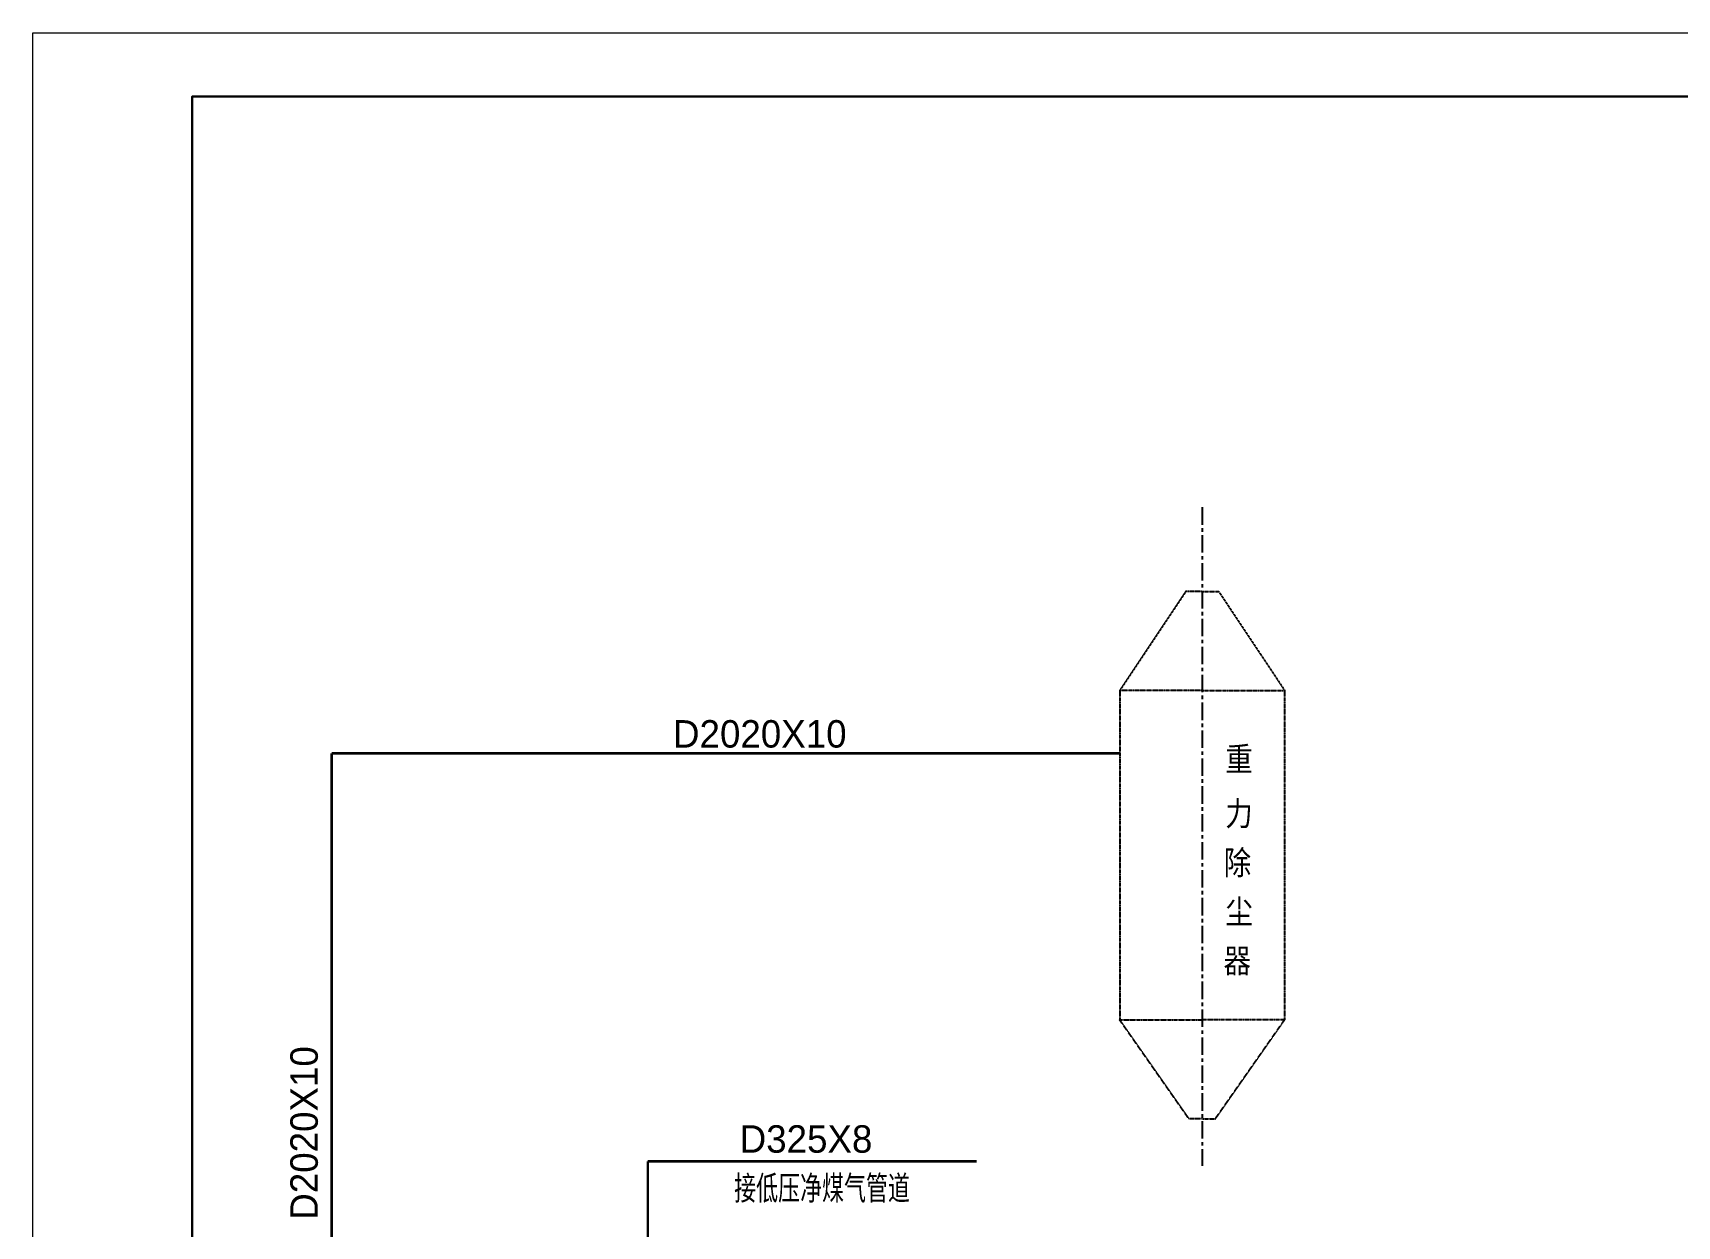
# Model space of a CAD drawing. Header units: millimetres. Extents: x 48549 to 244689, y 99496 to 172785.
# Drawn here: x 48549 to 66508, y 138129 to 151163 of the extents above; entities that cross this region are included whole.
import ezdxf

# ---------------------------------------------------------------- set-up
doc = ezdxf.new("R2010")
doc.units = ezdxf.units.MM
doc.header["$LTSCALE"] = 3
doc.linetypes.add('CENTERX2', pattern=[101.6, 63.5, -12.7, 12.7, -12.7])
doc.linetypes.add('HIDDEN', pattern=[0.375, 0.25, -0.125])
for name, color, linetype in [('CEN', 2, 'CENTERX2'), ('HID', 1, 'HIDDEN'), ('煤气管道', 1, 'Continuous')]:
    doc.layers.add(name, color=color, linetype=linetype)
doc.layers.add('图框_内框线', color=5, linetype='Continuous', lineweight=30)
doc.layers.add('图框_外框线', color=7, linetype='Continuous', lineweight=9)
doc.styles.add('仿宋体', font='ttxt1.shx', dxfattribs={"bigfont": 'hzfs.shx'})

msp = doc.modelspace()

# ---------------------------------------------------------------- linework, layer by layer
at = {"layer": 'CEN'}
msp.add_line((61320.731, 145981.245), (61320.731, 138788.188), dxfattribs=at)
at = {"layer": 'HID', "linetype": 'HIDDEN'}
for p, q in [((61140.731, 145061.245), (60420.731, 143981.245)), ((61320.731, 145061.245), (61140.731, 145061.245)), ((61320.731, 145061.245), (61500.731, 145061.245)), ((61500.731, 145061.245), (62220.731, 143981.245)), ((60420.731, 143981.245), (60420.731, 140381.245)), ((61320.731, 143981.245), (60420.731, 143981.245)), ((61320.731, 143981.245), (62220.731, 143981.245)), ((62220.731, 143981.245), (62220.731, 140381.245)), ((61176.731, 139301.245), (60420.731, 140381.245)), ((60420.731, 140381.245), (61320.731, 140381.245)), ((62220.731, 140381.245), (61320.731, 140381.245)), ((61464.731, 139301.245), (62220.731, 140381.245)), ((61320.731, 139301.245), (61176.731, 139301.245)), ((61320.731, 139301.245), (61464.731, 139301.245))]:
    msp.add_line(p, q, dxfattribs=at)
at = {"layer": '图框_内框线'}
msp.add_lwpolyline([(111009.806, 110562.205), (50286.755, 110562.205), (50286.755, 150467.696), (111009.806, 150467.696)], close=True, dxfattribs=at)
at = {"layer": '图框_外框线'}
msp.add_lwpolyline([(111705.023, 109866.988), (48548.711, 109866.988), (48548.711, 151162.913), (111705.023, 151162.913)], close=True, dxfattribs=at)
at = {"layer": '煤气管道', "const_width": 28}
for points in [[(58076.563, 143292.88), (51813.013, 143292.88)], [(51813.013, 131026.672), (51813.013, 143292.88)], [(60420.731, 143292.88), (58076.563, 143292.88)], [(55265.415, 138836.807), (55265.415, 136107.227)], [(58856.367, 138836.807), (55265.415, 138836.807)]]:
    msp.add_lwpolyline(points, dxfattribs=at)

# ---------------------------------------------------------------- texts
at = {"layer": 'HID', "linetype": 'HIDDEN', "style": '仿宋体'}
for s, p in [('重', (61572.882, 143069.701)), ('力', (61572.882, 142474.317)), ('除', (61556.303, 141938.932)), ('尘', (61575.645, 141403.548)), ('器', (61553.54, 140868.163))]:
    msp.add_text(s, height=300, dxfattribs=at).set_placement(p)
at = {"layer": '煤气管道', "style": '仿宋体'}
for s, p in [('D2020X10', (55540.807, 143356.054)), ('D325X8', (56268.727, 138930.962))]:
    msp.add_text(s, height=300, dxfattribs=at).set_placement(p)
msp.add_text('D2020X10', height=300, rotation=90, dxfattribs=at).set_placement((51660.842, 138198.831))
at = {"layer": '煤气管道', "style": '仿宋体', "width": 0.8}
msp.add_text('接低压净煤气管道', height=300, dxfattribs=at).set_placement((56208.543, 138384.962))

doc.saveas('drawing.dxf')
